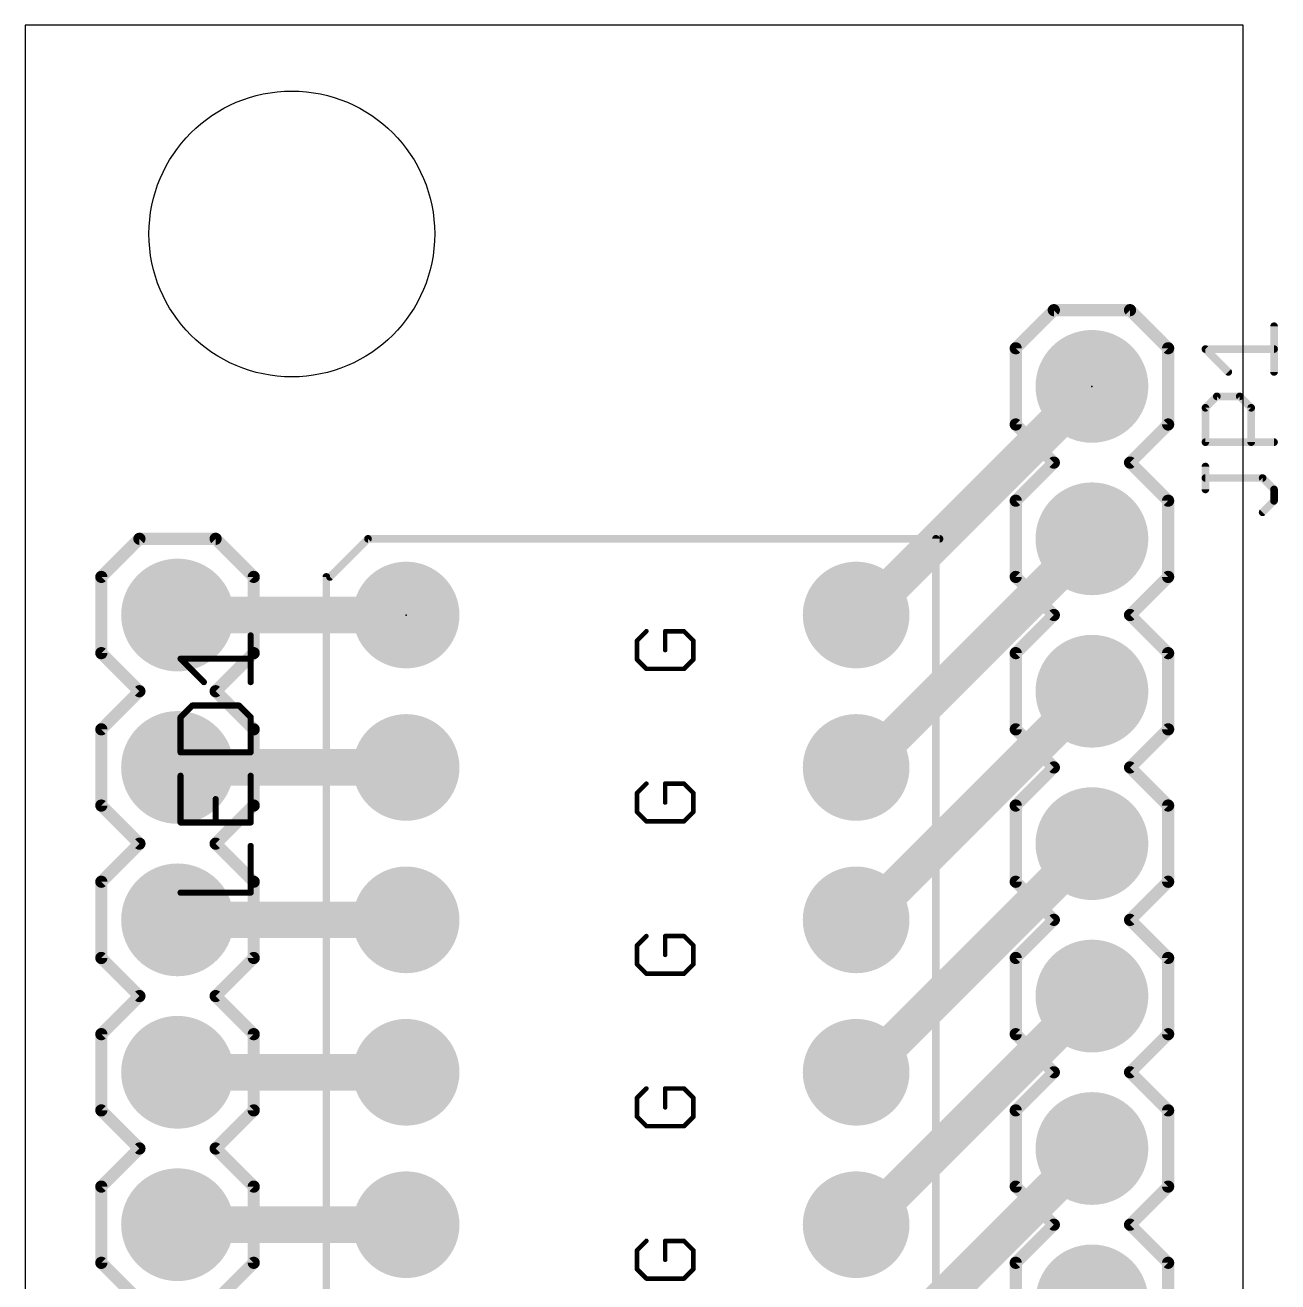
# Model space of a CAD drawing. Extents: x -0.02 to 0.82, y 0 to 1.69.
# Drawn here: x 0 to 0.822, y 0.863 to 1.687 of the extents above; entities that cross this region are included whole.
import ezdxf

# ---------------------------------------------------------------- set-up
doc = ezdxf.new("R2010")
doc.units = 0
for name, color, linetype in [('16', 175, 'CONTINUOUS'), ('17', 82, 'CONTINUOUS'), ('20', 7, 'CONTINUOUS'), ('21', 253, 'CONTINUOUS'), ('23', 7, 'CONTINUOUS'), ('25', 253, 'CONTINUOUS'), ('51', 253, 'CONTINUOUS')]:
    doc.layers.add(name, color=color, linetype=linetype)

# ---------------------------------------------------------------- blocks, each defined once
blk = doc.blocks.new('RECT')
blk.add_solid([(-0.5, -0.5), (0.5, -0.5), (-0.5, 0.5), (0.5, 0.5)])
blk = doc.blocks.new('ROUNDP')
at = {"const_width": 0.5}
blk.add_lwpolyline([(0, -0.25, 1), (0, 0.25, 1), (0, -0.25)], format="xyb", dxfattribs=at)

msp = doc.modelspace()

# ---------------------------------------------------------------- linework, layer by layer
at = {"layer": '16', "const_width": 0.024}
for points in [[(0.55, 1.3), (0.7, 1.45)], [(0.55, 1.2), (0.7, 1.35)], [(0.25, 1.3), (0.1, 1.3)], [(0.545276, 1.3), (0.55, 1.3)], [(0.55, 1.1), (0.7, 1.25)], [(0.25, 1.2), (0.1, 1.2)], [(0.545276, 1.2), (0.55, 1.2)], [(0.55, 1), (0.7, 1.15)], [(0.25, 1.1), (0.1, 1.1)], [(0.545276, 1.1), (0.55, 1.1)], [(0.55, 0.9), (0.7, 1.05)], [(0.25, 1), (0.1, 1)], [(0.545276, 1), (0.55, 1)], [(0.55, 0.8), (0.7, 0.95)], [(0.1, 0.9), (0.25, 0.9)], [(0.545276, 0.9), (0.55, 0.9)]]:
    msp.add_lwpolyline(points, dxfattribs=at)
at = {"layer": '16', "const_width": 0.012}
for points in [[(0.704243, 1.445757, 1), (0.695757, 1.454243)], [(0.704243, 1.345757, 1), (0.695757, 1.354243)], [(0.1, 1.306, 1), (0.1, 1.294)], [(0.25, 1.294, 1), (0.25, 1.306)], [(0.545276, 1.306, 1), (0.545276, 1.294)], [(0.55, 1.294, 1), (0.55, 1.306)], [(0.545757, 1.304243, 1), (0.554243, 1.295757)], [(0.704243, 1.245757, 1), (0.695757, 1.254243)], [(0.1, 1.206, 1), (0.1, 1.194)], [(0.25, 1.194, 1), (0.25, 1.206)], [(0.545276, 1.206, 1), (0.545276, 1.194)], [(0.545757, 1.204243, 1), (0.554243, 1.195757)], [(0.55, 1.194, 1), (0.55, 1.206)], [(0.704243, 1.145757, 1), (0.695757, 1.154243)], [(0.1, 1.106, 1), (0.1, 1.094)], [(0.25, 1.094, 1), (0.25, 1.106)], [(0.545276, 1.106, 1), (0.545276, 1.094)], [(0.545757, 1.104243, 1), (0.554243, 1.095757)], [(0.55, 1.094, 1), (0.55, 1.106)], [(0.704243, 1.045757, 1), (0.695757, 1.054243)], [(0.1, 1.006, 1), (0.1, 0.994)], [(0.25, 0.994, 1), (0.25, 1.006)], [(0.545276, 1.006, 1), (0.545276, 0.994)], [(0.545757, 1.004243, 1), (0.554243, 0.995757)], [(0.55, 0.994, 1), (0.55, 1.006)], [(0.704243, 0.945757, 1), (0.695757, 0.954243)], [(0.1, 0.906, 1), (0.1, 0.894)], [(0.25, 0.894, 1), (0.25, 0.906)], [(0.545276, 0.906, 1), (0.545276, 0.894)], [(0.545757, 0.904243, 1), (0.554243, 0.895757)], [(0.55, 0.894, 1), (0.55, 0.906)]]:
    msp.add_lwpolyline(points, format="xyb", dxfattribs=at)
at = {"layer": '20'}
for p, q in [((0.799213, 1.687008), (0, 1.687008)), ((0, 1.687008), (0, 0)), ((0.799213, 0), (0.799213, 1.687008))]:
    msp.add_line(p, q, dxfattribs=at)
msp.add_circle((0.175, 1.55), 0.09375, dxfattribs=at)
at = {"layer": '21'}
for points, const_width in [([(0.675, 1.5), (0.65, 1.475)], 0.008), ([(0.725, 1.5), (0.675, 1.5)], 0.008), ([(0.75, 1.475), (0.725, 1.5)], 0.008), ([(0.65, 1.425), (0.65, 1.475)], 0.008), ([(0.75, 1.475), (0.75, 1.425)], 0.008), ([(0.675, 1.4), (0.65, 1.425)], 0.008), ([(0.75, 1.425), (0.725, 1.4)], 0.008), ([(0.65, 1.375), (0.675, 1.4)], 0.008), ([(0.725, 1.4), (0.75, 1.375)], 0.008), ([(0.65, 1.325), (0.65, 1.375)], 0.008), ([(0.75, 1.375), (0.75, 1.325)], 0.008), ([(0.05, 1.325), (0.075, 1.35)], 0.008), ([(0.075, 1.35), (0.125, 1.35)], 0.008), ([(0.125, 1.35), (0.15, 1.325)], 0.008), ([(0.225, 1.35), (0.2, 1.325)], 0.005), ([(0.225, 1.35), (0.6, 1.35)], 0.005), ([(0.597638, 1.35), (0.597638, 0.35)], 0.005), ([(0.05, 1.275), (0.05, 1.325)], 0.008), ([(0.15, 1.325), (0.15, 1.275)], 0.008), ([(0.197638, 1.325), (0.197638, 0.35)], 0.005), ([(0.675, 1.3), (0.65, 1.325)], 0.008), ([(0.75, 1.325), (0.725, 1.3)], 0.008), ([(0.65, 1.275), (0.675, 1.3)], 0.008), ([(0.725, 1.3), (0.75, 1.275)], 0.008), ([(0.40764, 1.289356), (0.401468, 1.283184)], 0.003), ([(0.432328, 1.289356), (0.419984, 1.289356)], 0.003), ([(0.419984, 1.289356), (0.419984, 1.277012)], 0.003), ([(0.4385, 1.283184), (0.432328, 1.289356)], 0.003), ([(0.05, 1.275), (0.075, 1.25)], 0.008), ([(0.125, 1.25), (0.15, 1.275)], 0.008), ([(0.401468, 1.283184), (0.401468, 1.27084)], 0.003), ([(0.4385, 1.27084), (0.4385, 1.283184)], 0.003), ([(0.65, 1.225), (0.65, 1.275)], 0.008), ([(0.75, 1.275), (0.75, 1.225)], 0.008), ([(0.401468, 1.27084), (0.40764, 1.264669)], 0.003), ([(0.432328, 1.264669), (0.4385, 1.27084)], 0.003), ([(0.40764, 1.264669), (0.432328, 1.264669)], 0.003), ([(0.05, 1.225), (0.075, 1.25)], 0.008), ([(0.125, 1.25), (0.15, 1.225)], 0.008), ([(0.05, 1.175), (0.05, 1.225)], 0.008), ([(0.15, 1.225), (0.15, 1.175)], 0.008), ([(0.675, 1.2), (0.65, 1.225)], 0.008), ([(0.75, 1.225), (0.725, 1.2)], 0.008), ([(0.675, 1.2), (0.65, 1.175)], 0.008), ([(0.75, 1.175), (0.725, 1.2)], 0.008), ([(0.40764, 1.189356), (0.401468, 1.183184)], 0.003), ([(0.432328, 1.189356), (0.419984, 1.189356)], 0.003), ([(0.419984, 1.189356), (0.419984, 1.177012)], 0.003), ([(0.4385, 1.183184), (0.432328, 1.189356)], 0.003), ([(0.401468, 1.183184), (0.401468, 1.17084)], 0.003), ([(0.4385, 1.17084), (0.4385, 1.183184)], 0.003), ([(0.05, 1.175), (0.075, 1.15)], 0.008), ([(0.125, 1.15), (0.15, 1.175)], 0.008), ([(0.401468, 1.17084), (0.40764, 1.164669)], 0.003), ([(0.432328, 1.164669), (0.4385, 1.17084)], 0.003), ([(0.65, 1.125), (0.65, 1.175)], 0.008), ([(0.75, 1.175), (0.75, 1.125)], 0.008), ([(0.40764, 1.164669), (0.432328, 1.164669)], 0.003), ([(0.05, 1.125), (0.075, 1.15)], 0.008), ([(0.125, 1.15), (0.15, 1.125)], 0.008), ([(0.05, 1.075), (0.05, 1.125)], 0.008), ([(0.15, 1.125), (0.15, 1.075)], 0.008), ([(0.675, 1.1), (0.65, 1.125)], 0.008), ([(0.75, 1.125), (0.725, 1.1)], 0.008), ([(0.65, 1.075), (0.675, 1.1)], 0.008), ([(0.725, 1.1), (0.75, 1.075)], 0.008), ([(0.40764, 1.089356), (0.401468, 1.083184)], 0.003), ([(0.432328, 1.089356), (0.419984, 1.089356)], 0.003), ([(0.419984, 1.089356), (0.419984, 1.077012)], 0.003), ([(0.4385, 1.083184), (0.432328, 1.089356)], 0.003), ([(0.401468, 1.083184), (0.401468, 1.07084)], 0.003), ([(0.4385, 1.07084), (0.4385, 1.083184)], 0.003), ([(0.05, 1.075), (0.075, 1.05)], 0.008), ([(0.125, 1.05), (0.15, 1.075)], 0.008), ([(0.401468, 1.07084), (0.40764, 1.064669)], 0.003), ([(0.432328, 1.064669), (0.4385, 1.07084)], 0.003), ([(0.65, 1.025), (0.65, 1.075)], 0.008), ([(0.75, 1.075), (0.75, 1.025)], 0.008), ([(0.40764, 1.064669), (0.432328, 1.064669)], 0.003), ([(0.05, 1.025), (0.075, 1.05)], 0.008), ([(0.125, 1.05), (0.15, 1.025)], 0.008), ([(0.05, 0.975), (0.05, 1.025)], 0.008), ([(0.15, 1.025), (0.15, 0.975)], 0.008), ([(0.675, 1), (0.65, 1.025)], 0.008), ([(0.75, 1.025), (0.725, 1)], 0.008), ([(0.65, 0.975), (0.675, 1)], 0.008), ([(0.725, 1), (0.75, 0.975)], 0.008), ([(0.40764, 0.989356), (0.401468, 0.983184)], 0.003), ([(0.432328, 0.989356), (0.419984, 0.989356)], 0.003), ([(0.419984, 0.989356), (0.419984, 0.977012)], 0.003), ([(0.4385, 0.983184), (0.432328, 0.989356)], 0.003), ([(0.401468, 0.983184), (0.401468, 0.97084)], 0.003), ([(0.4385, 0.97084), (0.4385, 0.983184)], 0.003), ([(0.05, 0.975), (0.075, 0.95)], 0.008), ([(0.125, 0.95), (0.15, 0.975)], 0.008), ([(0.65, 0.925), (0.65, 0.975)], 0.008), ([(0.75, 0.975), (0.75, 0.925)], 0.008), ([(0.401468, 0.97084), (0.40764, 0.964669)], 0.003), ([(0.40764, 0.964669), (0.432328, 0.964669)], 0.003), ([(0.432328, 0.964669), (0.4385, 0.97084)], 0.003), ([(0.05, 0.925), (0.075, 0.95)], 0.008), ([(0.125, 0.95), (0.15, 0.925)], 0.008), ([(0.05, 0.875), (0.05, 0.925)], 0.008), ([(0.15, 0.925), (0.15, 0.875)], 0.008), ([(0.675, 0.9), (0.65, 0.925)], 0.008), ([(0.75, 0.925), (0.725, 0.9)], 0.008), ([(0.675, 0.9), (0.65, 0.875)], 0.008), ([(0.75, 0.875), (0.725, 0.9)], 0.008), ([(0.40764, 0.889356), (0.401468, 0.883184)], 0.003), ([(0.432328, 0.889356), (0.419984, 0.889356)], 0.003), ([(0.419984, 0.889356), (0.419984, 0.877012)], 0.003), ([(0.4385, 0.883184), (0.432328, 0.889356)], 0.003), ([(0.401468, 0.883184), (0.401468, 0.87084)], 0.003), ([(0.4385, 0.87084), (0.4385, 0.883184)], 0.003), ([(0.05, 0.875), (0.075, 0.85)], 0.008), ([(0.125, 0.85), (0.15, 0.875)], 0.008), ([(0.65, 0.825), (0.65, 0.875)], 0.008), ([(0.75, 0.875), (0.75, 0.825)], 0.008), ([(0.401468, 0.87084), (0.40764, 0.864669)], 0.003), ([(0.40764, 0.864669), (0.432328, 0.864669)], 0.003), ([(0.432328, 0.864669), (0.4385, 0.87084)], 0.003)]:
    msp.add_lwpolyline(points, dxfattribs=dict(at, const_width=const_width))
for points, const_width in [([(0.675, 1.502, 1), (0.675, 1.498)], 0.004), ([(0.676414, 1.498586, 1), (0.673586, 1.501414)], 0.004), ([(0.726414, 1.501414, 1), (0.723586, 1.498586)], 0.004), ([(0.725, 1.498, 1), (0.725, 1.502)], 0.004), ([(0.652, 1.475, 1), (0.648, 1.475)], 0.004), ([(0.648586, 1.476414, 1), (0.651414, 1.473586)], 0.004), ([(0.752, 1.475, 1), (0.748, 1.475)], 0.004), ([(0.748586, 1.473586, 1), (0.751414, 1.476414)], 0.004), ([(0.651414, 1.426414, 1), (0.648586, 1.423586)], 0.004), ([(0.648, 1.425, 1), (0.652, 1.425)], 0.004), ([(0.748, 1.425, 1), (0.752, 1.425)], 0.004), ([(0.751414, 1.423586, 1), (0.748586, 1.426414)], 0.004), ([(0.676414, 1.398586, 1), (0.673586, 1.401414)], 0.004), ([(0.673586, 1.398586, 1), (0.676414, 1.401414)], 0.004), ([(0.726414, 1.401414, 1), (0.723586, 1.398586)], 0.004), ([(0.723586, 1.401414, 1), (0.726414, 1.398586)], 0.004), ([(0.652, 1.375, 1), (0.648, 1.375)], 0.004), ([(0.648586, 1.376414, 1), (0.651414, 1.373586)], 0.004), ([(0.752, 1.375, 1), (0.748, 1.375)], 0.004), ([(0.748586, 1.373586, 1), (0.751414, 1.376414)], 0.004), ([(0.075, 1.352, 1), (0.075, 1.348)], 0.004), ([(0.076414, 1.348586, 1), (0.073586, 1.351414)], 0.004), ([(0.126414, 1.351414, 1), (0.123586, 1.348586)], 0.004), ([(0.125, 1.348, 1), (0.125, 1.352)], 0.004), ([(0.225, 1.35125, 1), (0.225, 1.34875)], 0.0025), ([(0.225884, 1.349116, 1), (0.224116, 1.350884)], 0.0025), ([(0.598888, 1.35, 1), (0.596388, 1.35)], 0.0025), ([(0.6, 1.34875, 1), (0.6, 1.35125)], 0.0025), ([(0.052, 1.325, 1), (0.048, 1.325)], 0.004), ([(0.048586, 1.326414, 1), (0.051414, 1.323586)], 0.004), ([(0.152, 1.325, 1), (0.148, 1.325)], 0.004), ([(0.148586, 1.323586, 1), (0.151414, 1.326414)], 0.004), ([(0.198888, 1.325, 1), (0.196388, 1.325)], 0.0025), ([(0.651414, 1.326414, 1), (0.648586, 1.323586)], 0.004), ([(0.751414, 1.323586, 1), (0.748586, 1.326414)], 0.004), ([(0.199116, 1.325884, 1), (0.200884, 1.324116)], 0.0025), ([(0.648, 1.325, 1), (0.652, 1.325)], 0.004), ([(0.748, 1.325, 1), (0.752, 1.325)], 0.004), ([(0.676414, 1.298586, 1), (0.673586, 1.301414)], 0.004), ([(0.673586, 1.298586, 1), (0.676414, 1.301414)], 0.004), ([(0.726414, 1.301414, 1), (0.723586, 1.298586)], 0.004), ([(0.723586, 1.301414, 1), (0.726414, 1.298586)], 0.004), ([(0.408171, 1.288826, 1), (0.40711, 1.289887)], 0.0015), ([(0.419984, 1.290106, 1), (0.419984, 1.288606)], 0.0015), ([(0.420734, 1.289356, 1), (0.419234, 1.289356)], 0.0015), ([(0.432858, 1.289887, 1), (0.431798, 1.288826)], 0.0015), ([(0.432328, 1.288606, 1), (0.432328, 1.290106)], 0.0015), ([(0.051414, 1.276414, 1), (0.048586, 1.273586)], 0.004), ([(0.151414, 1.273586, 1), (0.148586, 1.276414)], 0.004), ([(0.402218, 1.283184, 1), (0.400718, 1.283184)], 0.0015), ([(0.400938, 1.283715, 1), (0.401999, 1.282654)], 0.0015), ([(0.43925, 1.283184, 1), (0.43775, 1.283184)], 0.0015), ([(0.43797, 1.282654, 1), (0.43903, 1.283715)], 0.0015), ([(0.652, 1.275, 1), (0.648, 1.275)], 0.004), ([(0.648586, 1.276414, 1), (0.651414, 1.273586)], 0.004), ([(0.752, 1.275, 1), (0.748, 1.275)], 0.004), ([(0.748586, 1.273586, 1), (0.751414, 1.276414)], 0.004), ([(0.048, 1.275, 1), (0.052, 1.275)], 0.004), ([(0.148, 1.275, 1), (0.152, 1.275)], 0.004), ([(0.401999, 1.271371, 1), (0.400938, 1.27031)], 0.0015), ([(0.400718, 1.27084, 1), (0.402218, 1.27084)], 0.0015), ([(0.419234, 1.277012, 1), (0.420734, 1.277012)], 0.0015), ([(0.43775, 1.27084, 1), (0.43925, 1.27084)], 0.0015), ([(0.43903, 1.27031, 1), (0.43797, 1.271371)], 0.0015), ([(0.40764, 1.265419, 1), (0.40764, 1.263919)], 0.0015), ([(0.40711, 1.264138, 1), (0.408171, 1.265199)], 0.0015), ([(0.431798, 1.265199, 1), (0.432858, 1.264138)], 0.0015), ([(0.432328, 1.263919, 1), (0.432328, 1.265419)], 0.0015), ([(0.076414, 1.248586, 1), (0.073586, 1.251414)], 0.004), ([(0.073586, 1.248586, 1), (0.076414, 1.251414)], 0.004), ([(0.126414, 1.251414, 1), (0.123586, 1.248586)], 0.004), ([(0.123586, 1.251414, 1), (0.126414, 1.248586)], 0.004), ([(0.052, 1.225, 1), (0.048, 1.225)], 0.004), ([(0.152, 1.225, 1), (0.148, 1.225)], 0.004), ([(0.651414, 1.226414, 1), (0.648586, 1.223586)], 0.004), ([(0.751414, 1.223586, 1), (0.748586, 1.226414)], 0.004), ([(0.048586, 1.226414, 1), (0.051414, 1.223586)], 0.004), ([(0.148586, 1.223586, 1), (0.151414, 1.226414)], 0.004), ([(0.648, 1.225, 1), (0.652, 1.225)], 0.004), ([(0.748, 1.225, 1), (0.752, 1.225)], 0.004), ([(0.676414, 1.198586, 1), (0.673586, 1.201414)], 0.004), ([(0.726414, 1.201414, 1), (0.723586, 1.198586)], 0.004), ([(0.673586, 1.198586, 1), (0.676414, 1.201414)], 0.004), ([(0.723586, 1.201414, 1), (0.726414, 1.198586)], 0.004), ([(0.408171, 1.188826, 1), (0.40711, 1.189887)], 0.0015), ([(0.419984, 1.190106, 1), (0.419984, 1.188606)], 0.0015), ([(0.420734, 1.189356, 1), (0.419234, 1.189356)], 0.0015), ([(0.432858, 1.189887, 1), (0.431798, 1.188826)], 0.0015), ([(0.432328, 1.188606, 1), (0.432328, 1.190106)], 0.0015), ([(0.402218, 1.183184, 1), (0.400718, 1.183184)], 0.0015), ([(0.400938, 1.183715, 1), (0.401999, 1.182654)], 0.0015), ([(0.43925, 1.183184, 1), (0.43775, 1.183184)], 0.0015), ([(0.43797, 1.182654, 1), (0.43903, 1.183715)], 0.0015), ([(0.051414, 1.176414, 1), (0.048586, 1.173586)], 0.004), ([(0.048, 1.175, 1), (0.052, 1.175)], 0.004), ([(0.148, 1.175, 1), (0.152, 1.175)], 0.004), ([(0.151414, 1.173586, 1), (0.148586, 1.176414)], 0.004), ([(0.401999, 1.171371, 1), (0.400938, 1.17031)], 0.0015), ([(0.400718, 1.17084, 1), (0.402218, 1.17084)], 0.0015), ([(0.419234, 1.177012, 1), (0.420734, 1.177012)], 0.0015), ([(0.43775, 1.17084, 1), (0.43925, 1.17084)], 0.0015), ([(0.43903, 1.17031, 1), (0.43797, 1.171371)], 0.0015), ([(0.652, 1.175, 1), (0.648, 1.175)], 0.004), ([(0.648586, 1.176414, 1), (0.651414, 1.173586)], 0.004), ([(0.752, 1.175, 1), (0.748, 1.175)], 0.004), ([(0.748586, 1.173586, 1), (0.751414, 1.176414)], 0.004), ([(0.40764, 1.165419, 1), (0.40764, 1.163919)], 0.0015), ([(0.40711, 1.164138, 1), (0.408171, 1.165199)], 0.0015), ([(0.431798, 1.165199, 1), (0.432858, 1.164138)], 0.0015), ([(0.432328, 1.163919, 1), (0.432328, 1.165419)], 0.0015), ([(0.076414, 1.148586, 1), (0.073586, 1.151414)], 0.004), ([(0.073586, 1.148586, 1), (0.076414, 1.151414)], 0.004), ([(0.126414, 1.151414, 1), (0.123586, 1.148586)], 0.004), ([(0.123586, 1.151414, 1), (0.126414, 1.148586)], 0.004), ([(0.052, 1.125, 1), (0.048, 1.125)], 0.004), ([(0.048586, 1.126414, 1), (0.051414, 1.123586)], 0.004), ([(0.152, 1.125, 1), (0.148, 1.125)], 0.004), ([(0.148586, 1.123586, 1), (0.151414, 1.126414)], 0.004), ([(0.651414, 1.126414, 1), (0.648586, 1.123586)], 0.004), ([(0.648, 1.125, 1), (0.652, 1.125)], 0.004), ([(0.748, 1.125, 1), (0.752, 1.125)], 0.004), ([(0.751414, 1.123586, 1), (0.748586, 1.126414)], 0.004), ([(0.676414, 1.098586, 1), (0.673586, 1.101414)], 0.004), ([(0.673586, 1.098586, 1), (0.676414, 1.101414)], 0.004), ([(0.726414, 1.101414, 1), (0.723586, 1.098586)], 0.004), ([(0.723586, 1.101414, 1), (0.726414, 1.098586)], 0.004), ([(0.408171, 1.088826, 1), (0.40711, 1.089887)], 0.0015), ([(0.419984, 1.090106, 1), (0.419984, 1.088606)], 0.0015), ([(0.420734, 1.089356, 1), (0.419234, 1.089356)], 0.0015), ([(0.432858, 1.089887, 1), (0.431798, 1.088826)], 0.0015), ([(0.432328, 1.088606, 1), (0.432328, 1.090106)], 0.0015), ([(0.402218, 1.083184, 1), (0.400718, 1.083184)], 0.0015), ([(0.400938, 1.083715, 1), (0.401999, 1.082654)], 0.0015), ([(0.43925, 1.083184, 1), (0.43775, 1.083184)], 0.0015), ([(0.43797, 1.082654, 1), (0.43903, 1.083715)], 0.0015), ([(0.051414, 1.076414, 1), (0.048586, 1.073586)], 0.004), ([(0.048, 1.075, 1), (0.052, 1.075)], 0.004), ([(0.148, 1.075, 1), (0.152, 1.075)], 0.004), ([(0.151414, 1.073586, 1), (0.148586, 1.076414)], 0.004), ([(0.401999, 1.071371, 1), (0.400938, 1.07031)], 0.0015), ([(0.419234, 1.077012, 1), (0.420734, 1.077012)], 0.0015), ([(0.43903, 1.07031, 1), (0.43797, 1.071371)], 0.0015), ([(0.652, 1.075, 1), (0.648, 1.075)], 0.004), ([(0.648586, 1.076414, 1), (0.651414, 1.073586)], 0.004), ([(0.752, 1.075, 1), (0.748, 1.075)], 0.004), ([(0.748586, 1.073586, 1), (0.751414, 1.076414)], 0.004), ([(0.400718, 1.07084, 1), (0.402218, 1.07084)], 0.0015), ([(0.40764, 1.065419, 1), (0.40764, 1.063919)], 0.0015), ([(0.40711, 1.064138, 1), (0.408171, 1.065199)], 0.0015), ([(0.431798, 1.065199, 1), (0.432858, 1.064138)], 0.0015), ([(0.432328, 1.063919, 1), (0.432328, 1.065419)], 0.0015), ([(0.43775, 1.07084, 1), (0.43925, 1.07084)], 0.0015), ([(0.076414, 1.048586, 1), (0.073586, 1.051414)], 0.004), ([(0.073586, 1.048586, 1), (0.076414, 1.051414)], 0.004), ([(0.126414, 1.051414, 1), (0.123586, 1.048586)], 0.004), ([(0.123586, 1.051414, 1), (0.126414, 1.048586)], 0.004), ([(0.052, 1.025, 1), (0.048, 1.025)], 0.004), ([(0.048586, 1.026414, 1), (0.051414, 1.023586)], 0.004), ([(0.152, 1.025, 1), (0.148, 1.025)], 0.004), ([(0.148586, 1.023586, 1), (0.151414, 1.026414)], 0.004), ([(0.651414, 1.026414, 1), (0.648586, 1.023586)], 0.004), ([(0.648, 1.025, 1), (0.652, 1.025)], 0.004), ([(0.748, 1.025, 1), (0.752, 1.025)], 0.004), ([(0.751414, 1.023586, 1), (0.748586, 1.026414)], 0.004), ([(0.676414, 0.998586, 1), (0.673586, 1.001414)], 0.004), ([(0.673586, 0.998586, 1), (0.676414, 1.001414)], 0.004), ([(0.726414, 1.001414, 1), (0.723586, 0.998586)], 0.004), ([(0.723586, 1.001414, 1), (0.726414, 0.998586)], 0.004), ([(0.408171, 0.988826, 1), (0.40711, 0.989887)], 0.0015), ([(0.419984, 0.990106, 1), (0.419984, 0.988606)], 0.0015), ([(0.420734, 0.989356, 1), (0.419234, 0.989356)], 0.0015), ([(0.432858, 0.989887, 1), (0.431798, 0.988826)], 0.0015), ([(0.432328, 0.988606, 1), (0.432328, 0.990106)], 0.0015), ([(0.402218, 0.983184, 1), (0.400718, 0.983184)], 0.0015), ([(0.400938, 0.983715, 1), (0.401999, 0.982654)], 0.0015), ([(0.43925, 0.983184, 1), (0.43775, 0.983184)], 0.0015), ([(0.43797, 0.982654, 1), (0.43903, 0.983715)], 0.0015), ([(0.051414, 0.976414, 1), (0.048586, 0.973586)], 0.004), ([(0.048, 0.975, 1), (0.052, 0.975)], 0.004), ([(0.148, 0.975, 1), (0.152, 0.975)], 0.004), ([(0.151414, 0.973586, 1), (0.148586, 0.976414)], 0.004), ([(0.419234, 0.977012, 1), (0.420734, 0.977012)], 0.0015), ([(0.652, 0.975, 1), (0.648, 0.975)], 0.004), ([(0.648586, 0.976414, 1), (0.651414, 0.973586)], 0.004), ([(0.752, 0.975, 1), (0.748, 0.975)], 0.004), ([(0.748586, 0.973586, 1), (0.751414, 0.976414)], 0.004), ([(0.401999, 0.971371, 1), (0.400938, 0.97031)], 0.0015), ([(0.400718, 0.97084, 1), (0.402218, 0.97084)], 0.0015), ([(0.40764, 0.965419, 1), (0.40764, 0.963919)], 0.0015), ([(0.40711, 0.964138, 1), (0.408171, 0.965199)], 0.0015), ([(0.431798, 0.965199, 1), (0.432858, 0.964138)], 0.0015), ([(0.432328, 0.963919, 1), (0.432328, 0.965419)], 0.0015), ([(0.43775, 0.97084, 1), (0.43925, 0.97084)], 0.0015), ([(0.43903, 0.97031, 1), (0.43797, 0.971371)], 0.0015), ([(0.076414, 0.948586, 1), (0.073586, 0.951414)], 0.004), ([(0.073586, 0.948586, 1), (0.076414, 0.951414)], 0.004), ([(0.126414, 0.951414, 1), (0.123586, 0.948586)], 0.004), ([(0.123586, 0.951414, 1), (0.126414, 0.948586)], 0.004), ([(0.052, 0.925, 1), (0.048, 0.925)], 0.004), ([(0.048586, 0.926414, 1), (0.051414, 0.923586)], 0.004), ([(0.152, 0.925, 1), (0.148, 0.925)], 0.004), ([(0.148586, 0.923586, 1), (0.151414, 0.926414)], 0.004), ([(0.651414, 0.926414, 1), (0.648586, 0.923586)], 0.004), ([(0.648, 0.925, 1), (0.652, 0.925)], 0.004), ([(0.748, 0.925, 1), (0.752, 0.925)], 0.004), ([(0.751414, 0.923586, 1), (0.748586, 0.926414)], 0.004), ([(0.676414, 0.898586, 1), (0.673586, 0.901414)], 0.004), ([(0.673586, 0.898586, 1), (0.676414, 0.901414)], 0.004), ([(0.726414, 0.901414, 1), (0.723586, 0.898586)], 0.004), ([(0.723586, 0.901414, 1), (0.726414, 0.898586)], 0.004), ([(0.408171, 0.888826, 1), (0.40711, 0.889887)], 0.0015), ([(0.419984, 0.890106, 1), (0.419984, 0.888606)], 0.0015), ([(0.420734, 0.889356, 1), (0.419234, 0.889356)], 0.0015), ([(0.432858, 0.889887, 1), (0.431798, 0.888826)], 0.0015), ([(0.432328, 0.888606, 1), (0.432328, 0.890106)], 0.0015), ([(0.402218, 0.883184, 1), (0.400718, 0.883184)], 0.0015), ([(0.400938, 0.883715, 1), (0.401999, 0.882654)], 0.0015), ([(0.43925, 0.883184, 1), (0.43775, 0.883184)], 0.0015), ([(0.43797, 0.882654, 1), (0.43903, 0.883715)], 0.0015), ([(0.051414, 0.876414, 1), (0.048586, 0.873586)], 0.004), ([(0.048, 0.875, 1), (0.052, 0.875)], 0.004), ([(0.148, 0.875, 1), (0.152, 0.875)], 0.004), ([(0.151414, 0.873586, 1), (0.148586, 0.876414)], 0.004), ([(0.419234, 0.877012, 1), (0.420734, 0.877012)], 0.0015), ([(0.652, 0.875, 1), (0.648, 0.875)], 0.004), ([(0.648586, 0.876414, 1), (0.651414, 0.873586)], 0.004), ([(0.752, 0.875, 1), (0.748, 0.875)], 0.004), ([(0.748586, 0.873586, 1), (0.751414, 0.876414)], 0.004), ([(0.401999, 0.871371, 1), (0.400938, 0.87031)], 0.0015), ([(0.400718, 0.87084, 1), (0.402218, 0.87084)], 0.0015), ([(0.40764, 0.865419, 1), (0.40764, 0.863919)], 0.0015), ([(0.40711, 0.864138, 1), (0.408171, 0.865199)], 0.0015), ([(0.431798, 0.865199, 1), (0.432858, 0.864138)], 0.0015), ([(0.432328, 0.863919, 1), (0.432328, 0.865419)], 0.0015), ([(0.43775, 0.87084, 1), (0.43925, 0.87084)], 0.0015), ([(0.43903, 0.87031, 1), (0.43797, 0.871371)], 0.0015)]:
    msp.add_lwpolyline(points, format="xyb", dxfattribs=dict(at, const_width=const_width))
at = {"layer": '23'}
for p in [(0.7, 1.45), (0.25, 1.3)]:
    msp.add_point(p, dxfattribs=at)
at = {"layer": '25'}
for points, const_width in [([(0.8195, 1.459461), (0.8195, 1.489486)], 0.005), ([(0.789474, 1.459461), (0.774462, 1.474473)], 0.005), ([(0.774462, 1.474473), (0.8195, 1.474473)], 0.005), ([(0.774462, 1.43594), (0.781968, 1.443447)], 0.005), ([(0.781968, 1.443447), (0.796981, 1.443447)], 0.005), ([(0.796981, 1.443447), (0.804487, 1.43594)], 0.005), ([(0.774462, 1.413421), (0.774462, 1.43594)], 0.005), ([(0.804487, 1.43594), (0.804487, 1.413421)], 0.005), ([(0.8195, 1.413421), (0.774462, 1.413421)], 0.005), ([(0.774462, 1.382395), (0.774462, 1.397408)], 0.005), ([(0.811994, 1.389901), (0.774462, 1.389901)], 0.005), ([(0.8195, 1.382395), (0.811994, 1.389901)], 0.005), ([(0.811994, 1.367382), (0.8195, 1.374888)], 0.005), ([(0.8195, 1.374888), (0.8195, 1.382395)], 0.005), ([(0.148, 1.25596), (0.148, 1.286653)], 0.004), ([(0.117307, 1.25596), (0.101961, 1.271307)], 0.004), ([(0.101961, 1.271307), (0.148, 1.271307)], 0.004), ([(0.109634, 1.240614), (0.101961, 1.232941)], 0.004), ([(0.140327, 1.240614), (0.109634, 1.240614)], 0.004), ([(0.148, 1.232941), (0.140327, 1.240614)], 0.004), ([(0.101961, 1.232941), (0.101961, 1.209921)], 0.004), ([(0.148, 1.209921), (0.148, 1.232941)], 0.004), ([(0.101961, 1.209921), (0.148, 1.209921)], 0.004), ([(0.101961, 1.194575), (0.101961, 1.163882)], 0.004), ([(0.148, 1.163882), (0.148, 1.194575)], 0.004), ([(0.12498, 1.163882), (0.12498, 1.179228)], 0.004), ([(0.101961, 1.163882), (0.148, 1.163882)], 0.004), ([(0.148, 1.117843), (0.148, 1.148535)], 0.004), ([(0.101961, 1.117843), (0.148, 1.117843)], 0.004)]:
    msp.add_lwpolyline(points, dxfattribs=dict(at, const_width=const_width))
for points, const_width in [([(0.82075, 1.489486, 1), (0.81825, 1.489486)], 0.0025), ([(0.775345, 1.475357, 1), (0.773578, 1.473589)], 0.0025), ([(0.774462, 1.475723, 1), (0.774462, 1.473223)], 0.0025), ([(0.8195, 1.473223, 1), (0.8195, 1.475723)], 0.0025), ([(0.788591, 1.458577, 1), (0.790358, 1.460344)], 0.0025), ([(0.81825, 1.459461, 1), (0.82075, 1.459461)], 0.0025), ([(0.781968, 1.444697, 1), (0.781968, 1.442197)], 0.0025), ([(0.782852, 1.442563, 1), (0.781084, 1.444331)], 0.0025), ([(0.797865, 1.444331, 1), (0.796097, 1.442563)], 0.0025), ([(0.796981, 1.442197, 1), (0.796981, 1.444697)], 0.0025), ([(0.775712, 1.43594, 1), (0.773212, 1.43594)], 0.0025), ([(0.773578, 1.436824, 1), (0.775345, 1.435057)], 0.0025), ([(0.805737, 1.43594, 1), (0.803237, 1.43594)], 0.0025), ([(0.803603, 1.435057, 1), (0.805371, 1.436824)], 0.0025), ([(0.774462, 1.414671, 1), (0.774462, 1.412171)], 0.0025), ([(0.773212, 1.413421, 1), (0.775712, 1.413421)], 0.0025), ([(0.803237, 1.413421, 1), (0.805737, 1.413421)], 0.0025), ([(0.8195, 1.412171, 1), (0.8195, 1.414671)], 0.0025), ([(0.775712, 1.397408, 1), (0.773212, 1.397408)], 0.0025), ([(0.774462, 1.391151, 1), (0.774462, 1.388651)], 0.0025), ([(0.812877, 1.390785, 1), (0.81111, 1.389017)], 0.0025), ([(0.811994, 1.388651, 1), (0.811994, 1.391151)], 0.0025), ([(0.773212, 1.382395, 1), (0.775712, 1.382395)], 0.0025), ([(0.82075, 1.382395, 1), (0.81825, 1.382395)], 0.0025), ([(0.818616, 1.381511, 1), (0.820384, 1.383279)], 0.0025), ([(0.820384, 1.374005, 1), (0.818616, 1.375772)], 0.0025), ([(0.81111, 1.368266, 1), (0.812877, 1.366498)], 0.0025), ([(0.81825, 1.374888, 1), (0.82075, 1.374888)], 0.0025), ([(0.149, 1.286653, 1), (0.147, 1.286653)], 0.002), ([(0.102668, 1.272014, 1), (0.101254, 1.2706)], 0.002), ([(0.101961, 1.272307, 1), (0.101961, 1.270307)], 0.002), ([(0.148, 1.270307, 1), (0.148, 1.272307)], 0.002), ([(0.1166, 1.255253, 1), (0.118014, 1.256667)], 0.002), ([(0.147, 1.25596, 1), (0.149, 1.25596)], 0.002), ([(0.109634, 1.241614, 1), (0.109634, 1.239614)], 0.002), ([(0.110341, 1.239907, 1), (0.108927, 1.241321)], 0.002), ([(0.141034, 1.241321, 1), (0.13962, 1.239907)], 0.002), ([(0.140327, 1.239614, 1), (0.140327, 1.241614)], 0.002), ([(0.102961, 1.232941, 1), (0.100961, 1.232941)], 0.002), ([(0.101254, 1.233648, 1), (0.102668, 1.232234)], 0.002), ([(0.149, 1.232941, 1), (0.147, 1.232941)], 0.002), ([(0.147293, 1.232234, 1), (0.148707, 1.233648)], 0.002), ([(0.101961, 1.210921, 1), (0.101961, 1.208921)], 0.002), ([(0.100961, 1.209921, 1), (0.102961, 1.209921)], 0.002), ([(0.147, 1.209921, 1), (0.149, 1.209921)], 0.002), ([(0.148, 1.208921, 1), (0.148, 1.210921)], 0.002), ([(0.102961, 1.194575, 1), (0.100961, 1.194575)], 0.002), ([(0.149, 1.194575, 1), (0.147, 1.194575)], 0.002), ([(0.12598, 1.179228, 1), (0.12398, 1.179228)], 0.002), ([(0.101961, 1.164882, 1), (0.101961, 1.162882)], 0.002), ([(0.100961, 1.163882, 1), (0.102961, 1.163882)], 0.002), ([(0.12398, 1.163882, 1), (0.12598, 1.163882)], 0.002), ([(0.147, 1.163882, 1), (0.149, 1.163882)], 0.002), ([(0.148, 1.162882, 1), (0.148, 1.164882)], 0.002), ([(0.149, 1.148535, 1), (0.147, 1.148535)], 0.002), ([(0.101961, 1.118843, 1), (0.101961, 1.116843)], 0.002), ([(0.147, 1.117843, 1), (0.149, 1.117843)], 0.002), ([(0.148, 1.116843, 1), (0.148, 1.118843)], 0.002)]:
    msp.add_lwpolyline(points, format="xyb", dxfattribs=dict(at, const_width=const_width))

# ---------------------------------------------------------------- block references
at = {"layer": '17', "xscale": 0.074, "yscale": 0.074}
for p in [(0.7, 1.45), (0.7, 1.45), (0.7, 1.35), (0.7, 1.35), (0.7, 1.25), (0.7, 1.25), (0.7, 1.15), (0.7, 1.15), (0.7, 1.05), (0.7, 1.05), (0.7, 0.95), (0.7, 0.95), (0.7, 0.85), (0.7, 0.85)]:
    msp.add_blockref('ROUNDP', p, dxfattribs=at)
at = {"layer": '17'}
for p, xscale, yscale, rotation in [((0.1, 1.3), 0.074, 0.074, 180), ((0.1, 1.3), 0.074, 0.074, 180), ((0.25, 1.3), 0.07, 0.07, 270), ((0.25, 1.3), 0.07, 0.07, 270), ((0.545276, 1.3), 0.07, 0.07, 270), ((0.545276, 1.3), 0.07, 0.07, 270), ((0.1, 1.2), 0.074, 0.074, 180), ((0.1, 1.2), 0.074, 0.074, 180), ((0.25, 1.2), 0.07, 0.07, 270), ((0.25, 1.2), 0.07, 0.07, 270), ((0.545276, 1.2), 0.07, 0.07, 270), ((0.545276, 1.2), 0.07, 0.07, 270), ((0.1, 1.1), 0.074, 0.074, 180), ((0.1, 1.1), 0.074, 0.074, 180), ((0.25, 1.1), 0.07, 0.07, 270), ((0.25, 1.1), 0.07, 0.07, 270), ((0.545276, 1.1), 0.07, 0.07, 270), ((0.545276, 1.1), 0.07, 0.07, 270), ((0.1, 1), 0.074, 0.074, 180), ((0.1, 1), 0.074, 0.074, 180), ((0.25, 1), 0.07, 0.07, 270), ((0.25, 1), 0.07, 0.07, 270), ((0.545276, 1), 0.07, 0.07, 270), ((0.545276, 1), 0.07, 0.07, 270), ((0.1, 0.9), 0.074, 0.074, 180), ((0.1, 0.9), 0.074, 0.074, 180), ((0.25, 0.9), 0.07, 0.07, 270), ((0.25, 0.9), 0.07, 0.07, 270), ((0.545276, 0.9), 0.07, 0.07, 270), ((0.545276, 0.9), 0.07, 0.07, 270)]:
    msp.add_blockref('ROUNDP', p, dxfattribs=dict(at, xscale=xscale, yscale=yscale, rotation=rotation))
at = {"layer": '51', "xscale": 0.02, "yscale": 0.02}
for p, rotation in [((0.7, 1.45), 270), ((0.7, 1.35), 270), ((0.1, 1.3), 90), ((0.7, 1.25), 270), ((0.1, 1.2), 90), ((0.7, 1.15), 270), ((0.1, 1.1), 90), ((0.7, 1.05), 270), ((0.1, 1), 90), ((0.7, 0.95), 270), ((0.1, 0.9), 90)]:
    msp.add_blockref('RECT', p, dxfattribs=dict(at, rotation=rotation))

doc.saveas('drawing.dxf')
